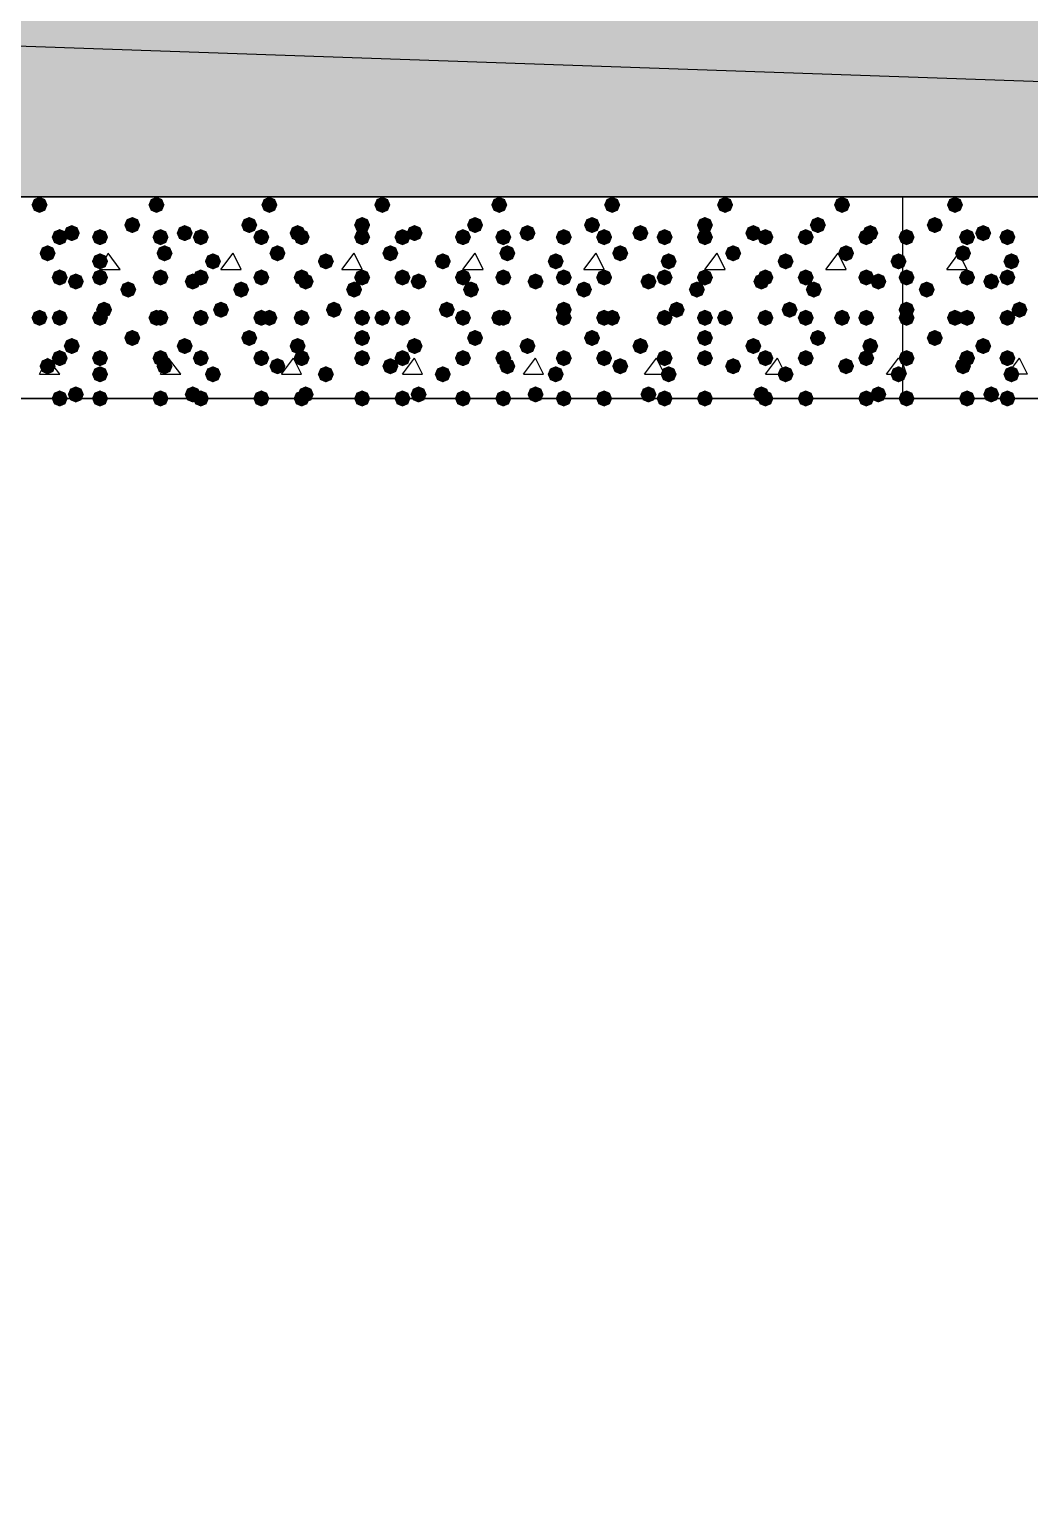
# Model space of a CAD drawing. Header units: millimetres. Extents: x 0 to 420, y 0 to 297.
# Drawn here: x 340.3 to 350.8, y 136.55 to 152 of the extents above; entities that cross this region are included whole.
import ezdxf

# ---------------------------------------------------------------- set-up
doc = ezdxf.new("R2010")
doc.units = ezdxf.units.MM
doc.layers.get('0').update_dxf_attribs({"linetype": 'CONTINUOUS'})

msp = doc.modelspace()

# ---------------------------------------------------------------- hatches: boundary and pattern name
at = {"true_color": 0x000008}
h = msp.add_hatch(color=0, dxfattribs=at)
h.paths.add_polyline_path([(385.826, 162.263667), (39.708667, 162.263667), (385.826, 150.241)], flags=0)
h.paths.add_polyline_path([(39.708667, 162.263667), (385.826, 150.241), (39.708667, 150.241)], flags=0)
for points in [[(340.487, 150.156333), (340.462129, 150.096537), (340.402333, 150.071667), (340.342538, 150.096537), (340.317667, 150.156333), (340.342537, 150.216129), (340.402333, 150.241), (340.462129, 150.216129)], [(341.714667, 150.156333), (341.689796, 150.096537), (341.63, 150.071667), (341.570204, 150.096537), (341.545333, 150.156333), (341.570204, 150.216129), (341.63, 150.241), (341.689796, 150.216129)], [(342.9, 150.156333), (342.875129, 150.096537), (342.815333, 150.071667), (342.755538, 150.096537), (342.730667, 150.156333), (342.755537, 150.216129), (342.815333, 150.241), (342.875129, 150.216129)], [(344.085333, 150.156333), (344.060462, 150.096537), (344.000667, 150.071667), (343.940871, 150.096537), (343.916, 150.156333), (343.940871, 150.216129), (344.000667, 150.241), (344.060462, 150.216129)], [(345.313, 150.156333), (345.288129, 150.096537), (345.228333, 150.071667), (345.168537, 150.096537), (345.143667, 150.156333), (345.168537, 150.216129), (345.228333, 150.241), (345.288129, 150.216129)], [(346.498333, 150.156333), (346.473462, 150.096537), (346.413667, 150.071667), (346.353871, 150.096537), (346.329, 150.156333), (346.353871, 150.216129), (346.413667, 150.241), (346.473462, 150.216129)], [(347.683667, 150.156333), (347.658796, 150.096537), (347.599, 150.071667), (347.539204, 150.096537), (347.514333, 150.156333), (347.539204, 150.216129), (347.599, 150.241), (347.658796, 150.216129)], [(348.911333, 150.156333), (348.886462, 150.096537), (348.826667, 150.071667), (348.766871, 150.096537), (348.742, 150.156333), (348.766871, 150.216129), (348.826667, 150.241), (348.886462, 150.216129)], [(340.698667, 149.817667), (340.673796, 149.757871), (340.614, 149.733), (340.554204, 149.757871), (340.529333, 149.817667), (340.554204, 149.877462), (340.614, 149.902333), (340.673796, 149.877463)], [(340.825667, 149.86), (340.800796, 149.800204), (340.741, 149.775333), (340.681204, 149.800204), (340.656333, 149.86), (340.681204, 149.919796), (340.741, 149.944667), (340.800796, 149.919796)], [(341.122, 149.817667), (341.097129, 149.757871), (341.037333, 149.733), (340.977538, 149.757871), (340.952667, 149.817667), (340.977537, 149.877462), (341.037333, 149.902333), (341.097129, 149.877463)], [(341.460667, 149.944667), (341.435796, 149.884871), (341.376, 149.86), (341.316204, 149.884871), (341.291333, 149.944667), (341.316204, 150.004462), (341.376, 150.029333), (341.435796, 150.004463)], [(341.757, 149.817667), (341.732129, 149.757871), (341.672333, 149.733), (341.612538, 149.757871), (341.587667, 149.817667), (341.612537, 149.877462), (341.672333, 149.902333), (341.732129, 149.877463)], [(342.011, 149.86), (341.986129, 149.800204), (341.926333, 149.775333), (341.866537, 149.800204), (341.841667, 149.86), (341.866537, 149.919796), (341.926333, 149.944667), (341.986129, 149.919796)], [(342.180333, 149.817667), (342.155463, 149.757871), (342.095667, 149.733), (342.035871, 149.757871), (342.011, 149.817667), (342.035871, 149.877462), (342.095667, 149.902333), (342.155462, 149.877463)], [(342.688333, 149.944667), (342.663462, 149.884871), (342.603667, 149.86), (342.543871, 149.884871), (342.519, 149.944667), (342.543871, 150.004462), (342.603667, 150.029333), (342.663462, 150.004463)], [(342.815333, 149.817667), (342.790462, 149.757871), (342.730667, 149.733), (342.670871, 149.757871), (342.646, 149.817667), (342.670871, 149.877462), (342.730667, 149.902333), (342.790462, 149.877463)], [(343.196333, 149.86), (343.171462, 149.800204), (343.111667, 149.775333), (343.051871, 149.800204), (343.027, 149.86), (343.051871, 149.919796), (343.111667, 149.944667), (343.171462, 149.919796)], [(343.238667, 149.817667), (343.213796, 149.757871), (343.154, 149.733), (343.094204, 149.757871), (343.069333, 149.817667), (343.094204, 149.877462), (343.154, 149.902333), (343.213796, 149.877463)], [(343.873667, 149.944667), (343.848796, 149.884871), (343.789, 149.86), (343.729204, 149.884871), (343.704333, 149.944667), (343.729204, 150.004462), (343.789, 150.029333), (343.848796, 150.004463)], [(343.873667, 149.817667), (343.848796, 149.757871), (343.789, 149.733), (343.729204, 149.757871), (343.704333, 149.817667), (343.729204, 149.877462), (343.789, 149.902333), (343.848796, 149.877463)], [(344.297, 149.817667), (344.272129, 149.757871), (344.212333, 149.733), (344.152537, 149.757871), (344.127667, 149.817667), (344.152537, 149.877462), (344.212333, 149.902333), (344.272129, 149.877463)], [(344.424, 149.86), (344.399129, 149.800204), (344.339333, 149.775333), (344.279537, 149.800204), (344.254667, 149.86), (344.279537, 149.919796), (344.339333, 149.944667), (344.399129, 149.919796)], [(344.932, 149.817667), (344.907129, 149.757871), (344.847333, 149.733), (344.787537, 149.757871), (344.762667, 149.817667), (344.787537, 149.877462), (344.847333, 149.902333), (344.907129, 149.877463)], [(345.059, 149.944667), (345.034129, 149.884871), (344.974333, 149.86), (344.914537, 149.884871), (344.889667, 149.944667), (344.914537, 150.004462), (344.974333, 150.029333), (345.034129, 150.004463)], [(345.355333, 149.817667), (345.330462, 149.757871), (345.270667, 149.733), (345.210871, 149.757871), (345.186, 149.817667), (345.210871, 149.877462), (345.270667, 149.902333), (345.330462, 149.877463)], [(345.609333, 149.86), (345.584462, 149.800204), (345.524667, 149.775333), (345.464871, 149.800204), (345.44, 149.86), (345.464871, 149.919796), (345.524667, 149.944667), (345.584462, 149.919796)], [(345.990333, 149.817667), (345.965463, 149.757871), (345.905667, 149.733), (345.845871, 149.757871), (345.821, 149.817667), (345.845871, 149.877462), (345.905667, 149.902333), (345.965462, 149.877463)], [(346.286667, 149.944667), (346.261796, 149.884871), (346.202, 149.86), (346.142204, 149.884871), (346.117333, 149.944667), (346.142204, 150.004462), (346.202, 150.029333), (346.261796, 150.004463)], [(346.413667, 149.817667), (346.388796, 149.757871), (346.329, 149.733), (346.269204, 149.757871), (346.244333, 149.817667), (346.269204, 149.877462), (346.329, 149.902333), (346.388796, 149.877463)], [(346.794667, 149.86), (346.769796, 149.800204), (346.71, 149.775333), (346.650204, 149.800204), (346.625333, 149.86), (346.650204, 149.919796), (346.71, 149.944667), (346.769796, 149.919796)], [(347.048667, 149.817667), (347.023796, 149.757871), (346.964, 149.733), (346.904204, 149.757871), (346.879333, 149.817667), (346.904204, 149.877462), (346.964, 149.902333), (347.023796, 149.877463)], [(347.472, 149.944667), (347.447129, 149.884871), (347.387333, 149.86), (347.327538, 149.884871), (347.302667, 149.944667), (347.327537, 150.004462), (347.387333, 150.029333), (347.447129, 150.004463)], [(347.472, 149.817667), (347.447129, 149.757871), (347.387333, 149.733), (347.327538, 149.757871), (347.302667, 149.817667), (347.327537, 149.877462), (347.387333, 149.902333), (347.447129, 149.877463)], [(347.98, 149.86), (347.955129, 149.800204), (347.895333, 149.775333), (347.835537, 149.800204), (347.810667, 149.86), (347.835537, 149.919796), (347.895333, 149.944667), (347.955129, 149.919796)], [(348.107, 149.817667), (348.082129, 149.757871), (348.022333, 149.733), (347.962538, 149.757871), (347.937667, 149.817667), (347.962537, 149.877462), (348.022333, 149.902333), (348.082129, 149.877463)], [(348.530333, 149.817667), (348.505463, 149.757871), (348.445667, 149.733), (348.385871, 149.757871), (348.361, 149.817667), (348.385871, 149.877462), (348.445667, 149.902333), (348.505462, 149.877463)], [(348.657333, 149.944667), (348.632462, 149.884871), (348.572667, 149.86), (348.512871, 149.884871), (348.488, 149.944667), (348.512871, 150.004462), (348.572667, 150.029333), (348.632462, 150.004463)], [(349.165333, 149.817667), (349.140463, 149.757871), (349.080667, 149.733), (349.020871, 149.757871), (348.996, 149.817667), (349.020871, 149.877462), (349.080667, 149.902333), (349.140462, 149.877463)], [(349.207667, 149.86), (349.182796, 149.800204), (349.123, 149.775333), (349.063204, 149.800204), (349.038333, 149.86), (349.063204, 149.919796), (349.123, 149.944667), (349.182796, 149.919796)], [(340.571667, 149.648333), (340.546796, 149.588537), (340.487, 149.563667), (340.427204, 149.588537), (340.402333, 149.648333), (340.427204, 149.708129), (340.487, 149.733), (340.546796, 149.708129)], [(341.799333, 149.648333), (341.774462, 149.588537), (341.714667, 149.563667), (341.654871, 149.588537), (341.63, 149.648333), (341.654871, 149.708129), (341.714667, 149.733), (341.774462, 149.708129)], [(342.984667, 149.648333), (342.959796, 149.588537), (342.9, 149.563667), (342.840204, 149.588537), (342.815333, 149.648333), (342.840204, 149.708129), (342.9, 149.733), (342.959796, 149.708129)], [(344.17, 149.648333), (344.145129, 149.588537), (344.085333, 149.563667), (344.025538, 149.588537), (344.000667, 149.648333), (344.025537, 149.708129), (344.085333, 149.733), (344.145129, 149.708129)], [(345.397667, 149.648333), (345.372796, 149.588537), (345.313, 149.563667), (345.253204, 149.588537), (345.228333, 149.648333), (345.253204, 149.708129), (345.313, 149.733), (345.372796, 149.708129)], [(346.583, 149.648333), (346.558129, 149.588537), (346.498333, 149.563667), (346.438538, 149.588537), (346.413667, 149.648333), (346.438537, 149.708129), (346.498333, 149.733), (346.558129, 149.708129)], [(347.768333, 149.648333), (347.743462, 149.588537), (347.683667, 149.563667), (347.623871, 149.588537), (347.599, 149.648333), (347.623871, 149.708129), (347.683667, 149.733), (347.743462, 149.708129)], [(348.953667, 149.648333), (348.928796, 149.588537), (348.869, 149.563667), (348.809204, 149.588537), (348.784333, 149.648333), (348.809204, 149.708129), (348.869, 149.733), (348.928796, 149.708129)], [(341.122, 149.563667), (341.097129, 149.503871), (341.037333, 149.479), (340.977538, 149.503871), (340.952667, 149.563667), (340.977537, 149.623462), (341.037333, 149.648333), (341.097129, 149.623463)], [(342.307333, 149.563667), (342.282462, 149.503871), (342.222667, 149.479), (342.162871, 149.503871), (342.138, 149.563667), (342.162871, 149.623462), (342.222667, 149.648333), (342.282462, 149.623463)], [(343.492667, 149.563667), (343.467796, 149.503871), (343.408, 149.479), (343.348204, 149.503871), (343.323333, 149.563667), (343.348204, 149.623462), (343.408, 149.648333), (343.467796, 149.623463)], [(344.720333, 149.563667), (344.695462, 149.503871), (344.635667, 149.479), (344.575871, 149.503871), (344.551, 149.563667), (344.575871, 149.623462), (344.635667, 149.648333), (344.695462, 149.623463)], [(345.905667, 149.563667), (345.880796, 149.503871), (345.821, 149.479), (345.761204, 149.503871), (345.736333, 149.563667), (345.761204, 149.623462), (345.821, 149.648333), (345.880796, 149.623463)], [(347.091, 149.563667), (347.066129, 149.503871), (347.006333, 149.479), (346.946537, 149.503871), (346.921667, 149.563667), (346.946537, 149.623462), (347.006333, 149.648333), (347.066129, 149.623463)], [(348.318667, 149.563667), (348.293796, 149.503871), (348.234, 149.479), (348.174204, 149.503871), (348.149333, 149.563667), (348.174204, 149.623462), (348.234, 149.648333), (348.293796, 149.623463)], [(349.504, 149.563667), (349.479129, 149.503871), (349.419333, 149.479), (349.359537, 149.503871), (349.334667, 149.563667), (349.359537, 149.623462), (349.419333, 149.648333), (349.479129, 149.623463)], [(340.698667, 149.394333), (340.673796, 149.334537), (340.614, 149.309667), (340.554204, 149.334537), (340.529333, 149.394333), (340.554204, 149.454129), (340.614, 149.479), (340.673796, 149.454129)], [(340.868, 149.352), (340.843129, 149.292204), (340.783333, 149.267333), (340.723538, 149.292204), (340.698667, 149.352), (340.723537, 149.411796), (340.783333, 149.436667), (340.843129, 149.411796)], [(341.122, 149.394333), (341.097129, 149.334537), (341.037333, 149.309667), (340.977538, 149.334537), (340.952667, 149.394333), (340.977537, 149.454129), (341.037333, 149.479), (341.097129, 149.454129)], [(341.757, 149.394333), (341.732129, 149.334537), (341.672333, 149.309667), (341.612538, 149.334537), (341.587667, 149.394333), (341.612537, 149.454129), (341.672333, 149.479), (341.732129, 149.454129)], [(342.095667, 149.352), (342.070796, 149.292204), (342.011, 149.267333), (341.951204, 149.292204), (341.926333, 149.352), (341.951204, 149.411796), (342.011, 149.436667), (342.070796, 149.411796)], [(342.180333, 149.394333), (342.155463, 149.334537), (342.095667, 149.309667), (342.035871, 149.334537), (342.011, 149.394333), (342.035871, 149.454129), (342.095667, 149.479), (342.155462, 149.454129)], [(342.815333, 149.394333), (342.790462, 149.334537), (342.730667, 149.309667), (342.670871, 149.334537), (342.646, 149.394333), (342.670871, 149.454129), (342.730667, 149.479), (342.790462, 149.454129)], [(343.238667, 149.394333), (343.213796, 149.334537), (343.154, 149.309667), (343.094204, 149.334537), (343.069333, 149.394333), (343.094204, 149.454129), (343.154, 149.479), (343.213796, 149.454129)], [(343.281, 149.352), (343.256129, 149.292204), (343.196333, 149.267333), (343.136537, 149.292204), (343.111667, 149.352), (343.136537, 149.411796), (343.196333, 149.436667), (343.256129, 149.411796)], [(343.873667, 149.394333), (343.848796, 149.334537), (343.789, 149.309667), (343.729204, 149.334537), (343.704333, 149.394333), (343.729204, 149.454129), (343.789, 149.479), (343.848796, 149.454129)], [(344.297, 149.394333), (344.272129, 149.334537), (344.212333, 149.309667), (344.152537, 149.334537), (344.127667, 149.394333), (344.152537, 149.454129), (344.212333, 149.479), (344.272129, 149.454129)], [(344.466333, 149.352), (344.441462, 149.292204), (344.381667, 149.267333), (344.321871, 149.292204), (344.297, 149.352), (344.321871, 149.411796), (344.381667, 149.436667), (344.441462, 149.411796)], [(344.932, 149.394333), (344.907129, 149.334537), (344.847333, 149.309667), (344.787537, 149.334537), (344.762667, 149.394333), (344.787537, 149.454129), (344.847333, 149.479), (344.907129, 149.454129)], [(345.355333, 149.394333), (345.330462, 149.334537), (345.270667, 149.309667), (345.210871, 149.334537), (345.186, 149.394333), (345.210871, 149.454129), (345.270667, 149.479), (345.330462, 149.454129)], [(345.694, 149.352), (345.669129, 149.292204), (345.609333, 149.267333), (345.549537, 149.292204), (345.524667, 149.352), (345.549537, 149.411796), (345.609333, 149.436667), (345.669129, 149.411796)], [(345.990333, 149.394333), (345.965463, 149.334537), (345.905667, 149.309667), (345.845871, 149.334537), (345.821, 149.394333), (345.845871, 149.454129), (345.905667, 149.479), (345.965462, 149.454129)], [(346.413667, 149.394333), (346.388796, 149.334537), (346.329, 149.309667), (346.269204, 149.334537), (346.244333, 149.394333), (346.269204, 149.454129), (346.329, 149.479), (346.388796, 149.454129)], [(346.879333, 149.352), (346.854462, 149.292204), (346.794667, 149.267333), (346.734871, 149.292204), (346.71, 149.352), (346.734871, 149.411796), (346.794667, 149.436667), (346.854462, 149.411796)], [(347.048667, 149.394333), (347.023796, 149.334537), (346.964, 149.309667), (346.904204, 149.334537), (346.879333, 149.394333), (346.904204, 149.454129), (346.964, 149.479), (347.023796, 149.454129)], [(347.472, 149.394333), (347.447129, 149.334537), (347.387333, 149.309667), (347.327538, 149.334537), (347.302667, 149.394333), (347.327537, 149.454129), (347.387333, 149.479), (347.447129, 149.454129)], [(348.064667, 149.352), (348.039796, 149.292204), (347.98, 149.267333), (347.920204, 149.292204), (347.895333, 149.352), (347.920204, 149.411796), (347.98, 149.436667), (348.039796, 149.411796)], [(348.107, 149.394333), (348.082129, 149.334537), (348.022333, 149.309667), (347.962538, 149.334537), (347.937667, 149.394333), (347.962537, 149.454129), (348.022333, 149.479), (348.082129, 149.454129)], [(348.530333, 149.394333), (348.505463, 149.334537), (348.445667, 149.309667), (348.385871, 149.334537), (348.361, 149.394333), (348.385871, 149.454129), (348.445667, 149.479), (348.505462, 149.454129)], [(349.165333, 149.394333), (349.140463, 149.334537), (349.080667, 149.309667), (349.020871, 149.334537), (348.996, 149.394333), (349.020871, 149.454129), (349.080667, 149.479), (349.140462, 149.454129)], [(349.292333, 149.352), (349.267462, 149.292204), (349.207667, 149.267333), (349.147871, 149.292204), (349.123, 149.352), (349.147871, 149.411796), (349.207667, 149.436667), (349.267462, 149.411796)], [(341.418333, 149.267333), (341.393462, 149.207537), (341.333667, 149.182667), (341.273871, 149.207537), (341.249, 149.267333), (341.273871, 149.327129), (341.333667, 149.352), (341.393462, 149.327129)], [(342.603667, 149.267333), (342.578796, 149.207537), (342.519, 149.182667), (342.459204, 149.207537), (342.434333, 149.267333), (342.459204, 149.327129), (342.519, 149.352), (342.578796, 149.327129)], [(343.789, 149.267333), (343.764129, 149.207537), (343.704333, 149.182667), (343.644537, 149.207537), (343.619667, 149.267333), (343.644537, 149.327129), (343.704333, 149.352), (343.764129, 149.327129)], [(345.016667, 149.267333), (344.991796, 149.207537), (344.932, 149.182667), (344.872204, 149.207537), (344.847333, 149.267333), (344.872204, 149.327129), (344.932, 149.352), (344.991796, 149.327129)], [(346.202, 149.267333), (346.177129, 149.207537), (346.117333, 149.182667), (346.057538, 149.207537), (346.032667, 149.267333), (346.057537, 149.327129), (346.117333, 149.352), (346.177129, 149.327129)], [(347.387333, 149.267333), (347.362462, 149.207537), (347.302667, 149.182667), (347.242871, 149.207537), (347.218, 149.267333), (347.242871, 149.327129), (347.302667, 149.352), (347.362462, 149.327129)], [(348.615, 149.267333), (348.590129, 149.207537), (348.530333, 149.182667), (348.470537, 149.207537), (348.445667, 149.267333), (348.470537, 149.327129), (348.530333, 149.352), (348.590129, 149.327129)], [(341.164333, 149.055667), (341.139462, 148.995871), (341.079667, 148.971), (341.019871, 148.995871), (340.995, 149.055667), (341.019871, 149.115462), (341.079667, 149.140333), (341.139462, 149.115463)], [(342.392, 149.055667), (342.367129, 148.995871), (342.307333, 148.971), (342.247538, 148.995871), (342.222667, 149.055667), (342.247537, 149.115462), (342.307333, 149.140333), (342.367129, 149.115463)], [(343.577333, 149.055667), (343.552462, 148.995871), (343.492667, 148.971), (343.432871, 148.995871), (343.408, 149.055667), (343.432871, 149.115462), (343.492667, 149.140333), (343.552462, 149.115463)], [(344.762667, 149.055667), (344.737796, 148.995871), (344.678, 148.971), (344.618204, 148.995871), (344.593333, 149.055667), (344.618204, 149.115462), (344.678, 149.140333), (344.737796, 149.115463)], [(345.990333, 149.055667), (345.965463, 148.995871), (345.905667, 148.971), (345.845871, 148.995871), (345.821, 149.055667), (345.845871, 149.115462), (345.905667, 149.140333), (345.965462, 149.115463)], [(347.175667, 149.055667), (347.150796, 148.995871), (347.091, 148.971), (347.031204, 148.995871), (347.006333, 149.055667), (347.031204, 149.115462), (347.091, 149.140333), (347.150796, 149.115463)], [(348.361, 149.055667), (348.336129, 148.995871), (348.276333, 148.971), (348.216537, 148.995871), (348.191667, 149.055667), (348.216537, 149.115462), (348.276333, 149.140333), (348.336129, 149.115463)], [(340.487, 148.971), (340.462129, 148.911204), (340.402333, 148.886333), (340.342538, 148.911204), (340.317667, 148.971), (340.342537, 149.030796), (340.402333, 149.055667), (340.462129, 149.030796)], [(340.698667, 148.971), (340.673796, 148.911204), (340.614, 148.886333), (340.554204, 148.911204), (340.529333, 148.971), (340.554204, 149.030796), (340.614, 149.055667), (340.673796, 149.030796)], [(341.122, 148.971), (341.097129, 148.911204), (341.037333, 148.886333), (340.977538, 148.911204), (340.952667, 148.971), (340.977537, 149.030796), (341.037333, 149.055667), (341.097129, 149.030796)], [(341.714667, 148.971), (341.689796, 148.911204), (341.63, 148.886333), (341.570204, 148.911204), (341.545333, 148.971), (341.570204, 149.030796), (341.63, 149.055667), (341.689796, 149.030796)], [(341.757, 148.971), (341.732129, 148.911204), (341.672333, 148.886333), (341.612538, 148.911204), (341.587667, 148.971), (341.612537, 149.030796), (341.672333, 149.055667), (341.732129, 149.030796)], [(342.180333, 148.971), (342.155463, 148.911204), (342.095667, 148.886333), (342.035871, 148.911204), (342.011, 148.971), (342.035871, 149.030796), (342.095667, 149.055667), (342.155462, 149.030796)], [(342.815333, 148.971), (342.790462, 148.911204), (342.730667, 148.886333), (342.670871, 148.911204), (342.646, 148.971), (342.670871, 149.030796), (342.730667, 149.055667), (342.790462, 149.030796)], [(342.9, 148.971), (342.875129, 148.911204), (342.815333, 148.886333), (342.755538, 148.911204), (342.730667, 148.971), (342.755537, 149.030796), (342.815333, 149.055667), (342.875129, 149.030796)], [(343.238667, 148.971), (343.213796, 148.911204), (343.154, 148.886333), (343.094204, 148.911204), (343.069333, 148.971), (343.094204, 149.030796), (343.154, 149.055667), (343.213796, 149.030796)], [(343.873667, 148.971), (343.848796, 148.911204), (343.789, 148.886333), (343.729204, 148.911204), (343.704333, 148.971), (343.729204, 149.030796), (343.789, 149.055667), (343.848796, 149.030796)], [(344.085333, 148.971), (344.060462, 148.911204), (344.000667, 148.886333), (343.940871, 148.911204), (343.916, 148.971), (343.940871, 149.030796), (344.000667, 149.055667), (344.060462, 149.030796)], [(344.297, 148.971), (344.272129, 148.911204), (344.212333, 148.886333), (344.152537, 148.911204), (344.127667, 148.971), (344.152537, 149.030796), (344.212333, 149.055667), (344.272129, 149.030796)], [(344.932, 148.971), (344.907129, 148.911204), (344.847333, 148.886333), (344.787537, 148.911204), (344.762667, 148.971), (344.787537, 149.030796), (344.847333, 149.055667), (344.907129, 149.030796)], [(345.313, 148.971), (345.288129, 148.911204), (345.228333, 148.886333), (345.168537, 148.911204), (345.143667, 148.971), (345.168537, 149.030796), (345.228333, 149.055667), (345.288129, 149.030796)], [(345.355333, 148.971), (345.330462, 148.911204), (345.270667, 148.886333), (345.210871, 148.911204), (345.186, 148.971), (345.210871, 149.030796), (345.270667, 149.055667), (345.330462, 149.030796)], [(345.990333, 148.971), (345.965463, 148.911204), (345.905667, 148.886333), (345.845871, 148.911204), (345.821, 148.971), (345.845871, 149.030796), (345.905667, 149.055667), (345.965462, 149.030796)], [(346.413667, 148.971), (346.388796, 148.911204), (346.329, 148.886333), (346.269204, 148.911204), (346.244333, 148.971), (346.269204, 149.030796), (346.329, 149.055667), (346.388796, 149.030796)], [(346.498333, 148.971), (346.473462, 148.911204), (346.413667, 148.886333), (346.353871, 148.911204), (346.329, 148.971), (346.353871, 149.030796), (346.413667, 149.055667), (346.473462, 149.030796)], [(347.048667, 148.971), (347.023796, 148.911204), (346.964, 148.886333), (346.904204, 148.911204), (346.879333, 148.971), (346.904204, 149.030796), (346.964, 149.055667), (347.023796, 149.030796)], [(347.472, 148.971), (347.447129, 148.911204), (347.387333, 148.886333), (347.327538, 148.911204), (347.302667, 148.971), (347.327537, 149.030796), (347.387333, 149.055667), (347.447129, 149.030796)], [(347.683667, 148.971), (347.658796, 148.911204), (347.599, 148.886333), (347.539204, 148.911204), (347.514333, 148.971), (347.539204, 149.030796), (347.599, 149.055667), (347.658796, 149.030796)], [(348.107, 148.971), (348.082129, 148.911204), (348.022333, 148.886333), (347.962538, 148.911204), (347.937667, 148.971), (347.962537, 149.030796), (348.022333, 149.055667), (348.082129, 149.030796)], [(348.530333, 148.971), (348.505463, 148.911204), (348.445667, 148.886333), (348.385871, 148.911204), (348.361, 148.971), (348.385871, 149.030796), (348.445667, 149.055667), (348.505462, 149.030796)], [(348.911333, 148.971), (348.886462, 148.911204), (348.826667, 148.886333), (348.766871, 148.911204), (348.742, 148.971), (348.766871, 149.030796), (348.826667, 149.055667), (348.886462, 149.030796)], [(349.165333, 148.971), (349.140463, 148.911204), (349.080667, 148.886333), (349.020871, 148.911204), (348.996, 148.971), (349.020871, 149.030796), (349.080667, 149.055667), (349.140462, 149.030796)], [(341.460667, 148.759333), (341.435796, 148.699537), (341.376, 148.674667), (341.316204, 148.699537), (341.291333, 148.759333), (341.316204, 148.819129), (341.376, 148.844), (341.435796, 148.819129)], [(342.688333, 148.759333), (342.663462, 148.699537), (342.603667, 148.674667), (342.543871, 148.699537), (342.519, 148.759333), (342.543871, 148.819129), (342.603667, 148.844), (342.663462, 148.819129)], [(343.873667, 148.759333), (343.848796, 148.699537), (343.789, 148.674667), (343.729204, 148.699537), (343.704333, 148.759333), (343.729204, 148.819129), (343.789, 148.844), (343.848796, 148.819129)], [(345.059, 148.759333), (345.034129, 148.699537), (344.974333, 148.674667), (344.914537, 148.699537), (344.889667, 148.759333), (344.914537, 148.819129), (344.974333, 148.844), (345.034129, 148.819129)], [(346.286667, 148.759333), (346.261796, 148.699537), (346.202, 148.674667), (346.142204, 148.699537), (346.117333, 148.759333), (346.142204, 148.819129), (346.202, 148.844), (346.261796, 148.819129)], [(347.472, 148.759333), (347.447129, 148.699537), (347.387333, 148.674667), (347.327538, 148.699537), (347.302667, 148.759333), (347.327537, 148.819129), (347.387333, 148.844), (347.447129, 148.819129)], [(348.657333, 148.759333), (348.632462, 148.699537), (348.572667, 148.674667), (348.512871, 148.699537), (348.488, 148.759333), (348.512871, 148.819129), (348.572667, 148.844), (348.632462, 148.819129)], [(340.825667, 148.674667), (340.800796, 148.614871), (340.741, 148.59), (340.681204, 148.614871), (340.656333, 148.674667), (340.681204, 148.734462), (340.741, 148.759333), (340.800796, 148.734463)], [(342.011, 148.674667), (341.986129, 148.614871), (341.926333, 148.59), (341.866537, 148.614871), (341.841667, 148.674667), (341.866537, 148.734462), (341.926333, 148.759333), (341.986129, 148.734463)], [(343.196333, 148.674667), (343.171462, 148.614871), (343.111667, 148.59), (343.051871, 148.614871), (343.027, 148.674667), (343.051871, 148.734462), (343.111667, 148.759333), (343.171462, 148.734463)], [(344.424, 148.674667), (344.399129, 148.614871), (344.339333, 148.59), (344.279537, 148.614871), (344.254667, 148.674667), (344.279537, 148.734462), (344.339333, 148.759333), (344.399129, 148.734463)], [(345.609333, 148.674667), (345.584462, 148.614871), (345.524667, 148.59), (345.464871, 148.614871), (345.44, 148.674667), (345.464871, 148.734462), (345.524667, 148.759333), (345.584462, 148.734463)], [(346.794667, 148.674667), (346.769796, 148.614871), (346.71, 148.59), (346.650204, 148.614871), (346.625333, 148.674667), (346.650204, 148.734462), (346.71, 148.759333), (346.769796, 148.734463)], [(347.98, 148.674667), (347.955129, 148.614871), (347.895333, 148.59), (347.835537, 148.614871), (347.810667, 148.674667), (347.835537, 148.734462), (347.895333, 148.759333), (347.955129, 148.734463)], [(349.207667, 148.674667), (349.182796, 148.614871), (349.123, 148.59), (349.063204, 148.614871), (349.038333, 148.674667), (349.063204, 148.734462), (349.123, 148.759333), (349.182796, 148.734463)], [(340.571667, 148.463), (340.546796, 148.403204), (340.487, 148.378333), (340.427204, 148.403204), (340.402333, 148.463), (340.427204, 148.522796), (340.487, 148.547667), (340.546796, 148.522796)], [(340.698667, 148.547667), (340.673796, 148.487871), (340.614, 148.463), (340.554204, 148.487871), (340.529333, 148.547667), (340.554204, 148.607462), (340.614, 148.632333), (340.673796, 148.607463)], [(341.122, 148.547667), (341.097129, 148.487871), (341.037333, 148.463), (340.977538, 148.487871), (340.952667, 148.547667), (340.977537, 148.607462), (341.037333, 148.632333), (341.097129, 148.607463)], [(341.757, 148.547667), (341.732129, 148.487871), (341.672333, 148.463), (341.612538, 148.487871), (341.587667, 148.547667), (341.612537, 148.607462), (341.672333, 148.632333), (341.732129, 148.607463)], [(341.799333, 148.463), (341.774462, 148.403204), (341.714667, 148.378333), (341.654871, 148.403204), (341.63, 148.463), (341.654871, 148.522796), (341.714667, 148.547667), (341.774462, 148.522796)], [(342.180333, 148.547667), (342.155463, 148.487871), (342.095667, 148.463), (342.035871, 148.487871), (342.011, 148.547667), (342.035871, 148.607462), (342.095667, 148.632333), (342.155462, 148.607463)], [(342.815333, 148.547667), (342.790462, 148.487871), (342.730667, 148.463), (342.670871, 148.487871), (342.646, 148.547667), (342.670871, 148.607462), (342.730667, 148.632333), (342.790462, 148.607463)], [(342.984667, 148.463), (342.959796, 148.403204), (342.9, 148.378333), (342.840204, 148.403204), (342.815333, 148.463), (342.840204, 148.522796), (342.9, 148.547667), (342.959796, 148.522796)], [(343.238667, 148.547667), (343.213796, 148.487871), (343.154, 148.463), (343.094204, 148.487871), (343.069333, 148.547667), (343.094204, 148.607462), (343.154, 148.632333), (343.213796, 148.607463)], [(343.873667, 148.547667), (343.848796, 148.487871), (343.789, 148.463), (343.729204, 148.487871), (343.704333, 148.547667), (343.729204, 148.607462), (343.789, 148.632333), (343.848796, 148.607463)], [(344.17, 148.463), (344.145129, 148.403204), (344.085333, 148.378333), (344.025538, 148.403204), (344.000667, 148.463), (344.025537, 148.522796), (344.085333, 148.547667), (344.145129, 148.522796)], [(344.297, 148.547667), (344.272129, 148.487871), (344.212333, 148.463), (344.152537, 148.487871), (344.127667, 148.547667), (344.152537, 148.607462), (344.212333, 148.632333), (344.272129, 148.607463)], [(344.932, 148.547667), (344.907129, 148.487871), (344.847333, 148.463), (344.787537, 148.487871), (344.762667, 148.547667), (344.787537, 148.607462), (344.847333, 148.632333), (344.907129, 148.607463)], [(345.355333, 148.547667), (345.330462, 148.487871), (345.270667, 148.463), (345.210871, 148.487871), (345.186, 148.547667), (345.210871, 148.607462), (345.270667, 148.632333), (345.330462, 148.607463)], [(345.397667, 148.463), (345.372796, 148.403204), (345.313, 148.378333), (345.253204, 148.403204), (345.228333, 148.463), (345.253204, 148.522796), (345.313, 148.547667), (345.372796, 148.522796)], [(345.990333, 148.547667), (345.965463, 148.487871), (345.905667, 148.463), (345.845871, 148.487871), (345.821, 148.547667), (345.845871, 148.607462), (345.905667, 148.632333), (345.965462, 148.607463)], [(346.413667, 148.547667), (346.388796, 148.487871), (346.329, 148.463), (346.269204, 148.487871), (346.244333, 148.547667), (346.269204, 148.607462), (346.329, 148.632333), (346.388796, 148.607463)], [(346.583, 148.463), (346.558129, 148.403204), (346.498333, 148.378333), (346.438538, 148.403204), (346.413667, 148.463), (346.438537, 148.522796), (346.498333, 148.547667), (346.558129, 148.522796)], [(347.048667, 148.547667), (347.023796, 148.487871), (346.964, 148.463), (346.904204, 148.487871), (346.879333, 148.547667), (346.904204, 148.607462), (346.964, 148.632333), (347.023796, 148.607463)], [(347.472, 148.547667), (347.447129, 148.487871), (347.387333, 148.463), (347.327538, 148.487871), (347.302667, 148.547667), (347.327537, 148.607462), (347.387333, 148.632333), (347.447129, 148.607463)], [(347.768333, 148.463), (347.743462, 148.403204), (347.683667, 148.378333), (347.623871, 148.403204), (347.599, 148.463), (347.623871, 148.522796), (347.683667, 148.547667), (347.743462, 148.522796)], [(348.107, 148.547667), (348.082129, 148.487871), (348.022333, 148.463), (347.962538, 148.487871), (347.937667, 148.547667), (347.962537, 148.607462), (348.022333, 148.632333), (348.082129, 148.607463)], [(348.530333, 148.547667), (348.505463, 148.487871), (348.445667, 148.463), (348.385871, 148.487871), (348.361, 148.547667), (348.385871, 148.607462), (348.445667, 148.632333), (348.505462, 148.607463)], [(348.953667, 148.463), (348.928796, 148.403204), (348.869, 148.378333), (348.809204, 148.403204), (348.784333, 148.463), (348.809204, 148.522796), (348.869, 148.547667), (348.928796, 148.522796)], [(349.165333, 148.547667), (349.140463, 148.487871), (349.080667, 148.463), (349.020871, 148.487871), (348.996, 148.547667), (349.020871, 148.607462), (349.080667, 148.632333), (349.140462, 148.607463)], [(341.122, 148.378333), (341.097129, 148.318537), (341.037333, 148.293667), (340.977538, 148.318537), (340.952667, 148.378333), (340.977537, 148.438129), (341.037333, 148.463), (341.097129, 148.438129)], [(342.307333, 148.378333), (342.282462, 148.318537), (342.222667, 148.293667), (342.162871, 148.318537), (342.138, 148.378333), (342.162871, 148.438129), (342.222667, 148.463), (342.282462, 148.438129)], [(343.492667, 148.378333), (343.467796, 148.318537), (343.408, 148.293667), (343.348204, 148.318537), (343.323333, 148.378333), (343.348204, 148.438129), (343.408, 148.463), (343.467796, 148.438129)], [(344.720333, 148.378333), (344.695462, 148.318537), (344.635667, 148.293667), (344.575871, 148.318537), (344.551, 148.378333), (344.575871, 148.438129), (344.635667, 148.463), (344.695462, 148.438129)], [(345.905667, 148.378333), (345.880796, 148.318537), (345.821, 148.293667), (345.761204, 148.318537), (345.736333, 148.378333), (345.761204, 148.438129), (345.821, 148.463), (345.880796, 148.438129)], [(347.091, 148.378333), (347.066129, 148.318537), (347.006333, 148.293667), (346.946537, 148.318537), (346.921667, 148.378333), (346.946537, 148.438129), (347.006333, 148.463), (347.066129, 148.438129)], [(348.318667, 148.378333), (348.293796, 148.318537), (348.234, 148.293667), (348.174204, 148.318537), (348.149333, 148.378333), (348.174204, 148.438129), (348.234, 148.463), (348.293796, 148.438129)], [(349.504, 148.378333), (349.479129, 148.318537), (349.419333, 148.293667), (349.359537, 148.318537), (349.334667, 148.378333), (349.359537, 148.438129), (349.419333, 148.463), (349.479129, 148.438129)], [(340.698667, 148.124333), (340.673796, 148.064537), (340.614, 148.039667), (340.554204, 148.064537), (340.529333, 148.124333), (340.554204, 148.184129), (340.614, 148.209), (340.673796, 148.184129)], [(340.868, 148.166667), (340.843129, 148.106871), (340.783333, 148.082), (340.723538, 148.106871), (340.698667, 148.166667), (340.723537, 148.226462), (340.783333, 148.251333), (340.843129, 148.226463)], [(341.122, 148.124333), (341.097129, 148.064537), (341.037333, 148.039667), (340.977538, 148.064537), (340.952667, 148.124333), (340.977537, 148.184129), (341.037333, 148.209), (341.097129, 148.184129)], [(341.757, 148.124333), (341.732129, 148.064537), (341.672333, 148.039667), (341.612538, 148.064537), (341.587667, 148.124333), (341.612537, 148.184129), (341.672333, 148.209), (341.732129, 148.184129)], [(342.095667, 148.166667), (342.070796, 148.106871), (342.011, 148.082), (341.951204, 148.106871), (341.926333, 148.166667), (341.951204, 148.226462), (342.011, 148.251333), (342.070796, 148.226463)], [(342.180333, 148.124333), (342.155463, 148.064537), (342.095667, 148.039667), (342.035871, 148.064537), (342.011, 148.124333), (342.035871, 148.184129), (342.095667, 148.209), (342.155462, 148.184129)], [(342.815333, 148.124333), (342.790462, 148.064537), (342.730667, 148.039667), (342.670871, 148.064537), (342.646, 148.124333), (342.670871, 148.184129), (342.730667, 148.209), (342.790462, 148.184129)], [(343.238667, 148.124333), (343.213796, 148.064537), (343.154, 148.039667), (343.094204, 148.064537), (343.069333, 148.124333), (343.094204, 148.184129), (343.154, 148.209), (343.213796, 148.184129)], [(343.281, 148.166667), (343.256129, 148.106871), (343.196333, 148.082), (343.136537, 148.106871), (343.111667, 148.166667), (343.136537, 148.226462), (343.196333, 148.251333), (343.256129, 148.226463)], [(343.873667, 148.124333), (343.848796, 148.064537), (343.789, 148.039667), (343.729204, 148.064537), (343.704333, 148.124333), (343.729204, 148.184129), (343.789, 148.209), (343.848796, 148.184129)], [(344.297, 148.124333), (344.272129, 148.064537), (344.212333, 148.039667), (344.152537, 148.064537), (344.127667, 148.124333), (344.152537, 148.184129), (344.212333, 148.209), (344.272129, 148.184129)], [(344.466333, 148.166667), (344.441462, 148.106871), (344.381667, 148.082), (344.321871, 148.106871), (344.297, 148.166667), (344.321871, 148.226462), (344.381667, 148.251333), (344.441462, 148.226463)], [(344.932, 148.124333), (344.907129, 148.064537), (344.847333, 148.039667), (344.787537, 148.064537), (344.762667, 148.124333), (344.787537, 148.184129), (344.847333, 148.209), (344.907129, 148.184129)], [(345.355333, 148.124333), (345.330462, 148.064537), (345.270667, 148.039667), (345.210871, 148.064537), (345.186, 148.124333), (345.210871, 148.184129), (345.270667, 148.209), (345.330462, 148.184129)], [(345.694, 148.166667), (345.669129, 148.106871), (345.609333, 148.082), (345.549537, 148.106871), (345.524667, 148.166667), (345.549537, 148.226462), (345.609333, 148.251333), (345.669129, 148.226463)], [(345.990333, 148.124333), (345.965463, 148.064537), (345.905667, 148.039667), (345.845871, 148.064537), (345.821, 148.124333), (345.845871, 148.184129), (345.905667, 148.209), (345.965462, 148.184129)], [(346.413667, 148.124333), (346.388796, 148.064537), (346.329, 148.039667), (346.269204, 148.064537), (346.244333, 148.124333), (346.269204, 148.184129), (346.329, 148.209), (346.388796, 148.184129)], [(346.879333, 148.166667), (346.854462, 148.106871), (346.794667, 148.082), (346.734871, 148.106871), (346.71, 148.166667), (346.734871, 148.226462), (346.794667, 148.251333), (346.854462, 148.226463)], [(347.048667, 148.124333), (347.023796, 148.064537), (346.964, 148.039667), (346.904204, 148.064537), (346.879333, 148.124333), (346.904204, 148.184129), (346.964, 148.209), (347.023796, 148.184129)], [(347.472, 148.124333), (347.447129, 148.064537), (347.387333, 148.039667), (347.327538, 148.064537), (347.302667, 148.124333), (347.327537, 148.184129), (347.387333, 148.209), (347.447129, 148.184129)], [(348.064667, 148.166667), (348.039796, 148.106871), (347.98, 148.082), (347.920204, 148.106871), (347.895333, 148.166667), (347.920204, 148.226462), (347.98, 148.251333), (348.039796, 148.226463)], [(348.107, 148.124333), (348.082129, 148.064537), (348.022333, 148.039667), (347.962538, 148.064537), (347.937667, 148.124333), (347.962537, 148.184129), (348.022333, 148.209), (348.082129, 148.184129)], [(348.530333, 148.124333), (348.505463, 148.064537), (348.445667, 148.039667), (348.385871, 148.064537), (348.361, 148.124333), (348.385871, 148.184129), (348.445667, 148.209), (348.505462, 148.184129)], [(349.165333, 148.124333), (349.140463, 148.064537), (349.080667, 148.039667), (349.020871, 148.064537), (348.996, 148.124333), (349.020871, 148.184129), (349.080667, 148.209), (349.140462, 148.184129)], [(349.292333, 148.166667), (349.267462, 148.106871), (349.207667, 148.082), (349.147871, 148.106871), (349.123, 148.166667), (349.147871, 148.226462), (349.207667, 148.251333), (349.267462, 148.226463)]]:
    msp.add_hatch(color=0, dxfattribs=at).paths.add_polyline_path(points, flags=0)
at = {"true_color": 0x000007}
for points in [[(350.096667, 150.156333), (350.071796, 150.096537), (350.012, 150.071667), (349.952204, 150.096537), (349.927333, 150.156333), (349.952204, 150.216129), (350.012, 150.241), (350.071796, 150.216129)], [(349.588667, 149.817667), (349.563796, 149.757871), (349.504, 149.733), (349.444204, 149.757871), (349.419333, 149.817667), (349.444204, 149.877462), (349.504, 149.902333), (349.563796, 149.877463)], [(349.885, 149.944667), (349.860129, 149.884871), (349.800333, 149.86), (349.740538, 149.884871), (349.715667, 149.944667), (349.740537, 150.004462), (349.800333, 150.029333), (349.860129, 150.004463)], [(350.223667, 149.817667), (350.198796, 149.757871), (350.139, 149.733), (350.079204, 149.757871), (350.054333, 149.817667), (350.079204, 149.877462), (350.139, 149.902333), (350.198796, 149.877463)], [(350.393, 149.86), (350.368129, 149.800204), (350.308333, 149.775333), (350.248538, 149.800204), (350.223667, 149.86), (350.248537, 149.919796), (350.308333, 149.944667), (350.368129, 149.919796)], [(350.647, 149.817667), (350.622129, 149.757871), (350.562333, 149.733), (350.502538, 149.757871), (350.477667, 149.817667), (350.502537, 149.877462), (350.562333, 149.902333), (350.622129, 149.877463)], [(350.181333, 149.648333), (350.156462, 149.588537), (350.096667, 149.563667), (350.036871, 149.588537), (350.012, 149.648333), (350.036871, 149.708129), (350.096667, 149.733), (350.156462, 149.708129)], [(350.689333, 149.563667), (350.664462, 149.503871), (350.604667, 149.479), (350.544871, 149.503871), (350.52, 149.563667), (350.544871, 149.623462), (350.604667, 149.648333), (350.664462, 149.623463)], [(349.588667, 149.394333), (349.563796, 149.334537), (349.504, 149.309667), (349.444204, 149.334537), (349.419333, 149.394333), (349.444204, 149.454129), (349.504, 149.479), (349.563796, 149.454129)], [(350.223667, 149.394333), (350.198796, 149.334537), (350.139, 149.309667), (350.079204, 149.334537), (350.054333, 149.394333), (350.079204, 149.454129), (350.139, 149.479), (350.198796, 149.454129)], [(350.477667, 149.352), (350.452796, 149.292204), (350.393, 149.267333), (350.333204, 149.292204), (350.308333, 149.352), (350.333204, 149.411796), (350.393, 149.436667), (350.452796, 149.411796)], [(350.647, 149.394333), (350.622129, 149.334537), (350.562333, 149.309667), (350.502538, 149.334537), (350.477667, 149.394333), (350.502537, 149.454129), (350.562333, 149.479), (350.622129, 149.454129)], [(349.800333, 149.267333), (349.775463, 149.207537), (349.715667, 149.182667), (349.655871, 149.207537), (349.631, 149.267333), (349.655871, 149.327129), (349.715667, 149.352), (349.775462, 149.327129)], [(349.588667, 149.055667), (349.563796, 148.995871), (349.504, 148.971), (349.444204, 148.995871), (349.419333, 149.055667), (349.444204, 149.115462), (349.504, 149.140333), (349.563796, 149.115463)], [(350.774, 149.055667), (350.749129, 148.995871), (350.689333, 148.971), (350.629537, 148.995871), (350.604667, 149.055667), (350.629537, 149.115462), (350.689333, 149.140333), (350.749129, 149.115463)], [(349.588667, 148.971), (349.563796, 148.911204), (349.504, 148.886333), (349.444204, 148.911204), (349.419333, 148.971), (349.444204, 149.030796), (349.504, 149.055667), (349.563796, 149.030796)], [(350.096667, 148.971), (350.071796, 148.911204), (350.012, 148.886333), (349.952204, 148.911204), (349.927333, 148.971), (349.952204, 149.030796), (350.012, 149.055667), (350.071796, 149.030796)], [(350.223667, 148.971), (350.198796, 148.911204), (350.139, 148.886333), (350.079204, 148.911204), (350.054333, 148.971), (350.079204, 149.030796), (350.139, 149.055667), (350.198796, 149.030796)], [(350.647, 148.971), (350.622129, 148.911204), (350.562333, 148.886333), (350.502538, 148.911204), (350.477667, 148.971), (350.502537, 149.030796), (350.562333, 149.055667), (350.622129, 149.030796)], [(349.885, 148.759333), (349.860129, 148.699537), (349.800333, 148.674667), (349.740538, 148.699537), (349.715667, 148.759333), (349.740537, 148.819129), (349.800333, 148.844), (349.860129, 148.819129)], [(350.393, 148.674667), (350.368129, 148.614871), (350.308333, 148.59), (350.248538, 148.614871), (350.223667, 148.674667), (350.248537, 148.734462), (350.308333, 148.759333), (350.368129, 148.734463)], [(349.588667, 148.547667), (349.563796, 148.487871), (349.504, 148.463), (349.444204, 148.487871), (349.419333, 148.547667), (349.444204, 148.607462), (349.504, 148.632333), (349.563796, 148.607463)], [(350.181333, 148.463), (350.156462, 148.403204), (350.096667, 148.378333), (350.036871, 148.403204), (350.012, 148.463), (350.036871, 148.522796), (350.096667, 148.547667), (350.156462, 148.522796)], [(350.223667, 148.547667), (350.198796, 148.487871), (350.139, 148.463), (350.079204, 148.487871), (350.054333, 148.547667), (350.079204, 148.607462), (350.139, 148.632333), (350.198796, 148.607463)], [(350.647, 148.547667), (350.622129, 148.487871), (350.562333, 148.463), (350.502538, 148.487871), (350.477667, 148.547667), (350.502537, 148.607462), (350.562333, 148.632333), (350.622129, 148.607463)], [(350.689333, 148.378333), (350.664462, 148.318537), (350.604667, 148.293667), (350.544871, 148.318537), (350.52, 148.378333), (350.544871, 148.438129), (350.604667, 148.463), (350.664462, 148.438129)], [(349.588667, 148.124333), (349.563796, 148.064537), (349.504, 148.039667), (349.444204, 148.064537), (349.419333, 148.124333), (349.444204, 148.184129), (349.504, 148.209), (349.563796, 148.184129)], [(350.223667, 148.124333), (350.198796, 148.064537), (350.139, 148.039667), (350.079204, 148.064537), (350.054333, 148.124333), (350.079204, 148.184129), (350.139, 148.209), (350.198796, 148.184129)], [(350.477667, 148.166667), (350.452796, 148.106871), (350.393, 148.082), (350.333204, 148.106871), (350.308333, 148.166667), (350.333204, 148.226462), (350.393, 148.251333), (350.452796, 148.226463)], [(350.647, 148.124333), (350.622129, 148.064537), (350.562333, 148.039667), (350.502538, 148.064537), (350.477667, 148.124333), (350.502537, 148.184129), (350.562333, 148.209), (350.622129, 148.184129)]]:
    msp.add_hatch(color=0, dxfattribs=at).paths.add_polyline_path(points, flags=0)

# ---------------------------------------------------------------- linework, layer by layer
at = {"color": 0, "true_color": 0x000008}
for points in [[(385.826, 162.263667), (39.708667, 162.263667), (385.826, 150.241)], [(39.708667, 162.263667), (385.826, 150.241), (39.708667, 150.241)]]:
    msp.add_lwpolyline(points, close=True, dxfattribs=at)
at = {"color": 0, "true_color": 0x000007}
for points in [[(38.650333, 126.915333), (38.650333, 150.241), (386.884333, 150.241), (386.884333, 126.915333), (224.409, 126.915333), (224.409, 105.748667), (201.125667, 105.748667), (201.125667, 126.915333)], [(38.650333, 126.915333), (38.650333, 150.241), (386.884333, 150.241), (386.884333, 126.915333), (224.409, 126.915333), (224.409, 105.748667), (201.125667, 105.748667), (201.125667, 126.915333)], [(349.461667, 150.241), (349.461667, 148.124333), (351.578333, 148.124333), (351.578333, 150.241)]]:
    msp.add_lwpolyline(points, close=True, dxfattribs=at)
for points in [[(349.461667, 150.241), (330.369333, 150.241)], [(349.927333, 149.479), (350.054333, 149.648333)], [(350.139, 149.479), (350.054333, 149.648333)], [(349.927333, 149.479), (350.139, 149.479)], [(349.504, 148.378333), (349.461667, 148.505333)], [(350.774, 148.378333), (350.562333, 148.378333), (350.689333, 148.547667)], [(350.774, 148.378333), (350.689333, 148.547667)], [(349.461667, 148.378333), (349.504, 148.378333)], [(330.369333, 148.124333), (349.461667, 148.124333)]]:
    msp.add_lwpolyline(points, dxfattribs=at)
at = {"color": 0, "true_color": 0x000008}
for points in [[(341.037333, 149.479), (341.122, 149.648333)], [(341.249, 149.479), (341.122, 149.648333)], [(342.307333, 149.479), (342.434333, 149.648333)], [(342.519, 149.479), (342.434333, 149.648333)], [(343.577333, 149.479), (343.704333, 149.648333)], [(343.789, 149.479), (343.704333, 149.648333)], [(344.847333, 149.479), (344.974333, 149.648333)], [(345.059, 149.479), (344.974333, 149.648333)], [(346.117333, 149.479), (346.244333, 149.648333)], [(346.329, 149.479), (346.244333, 149.648333)], [(347.387333, 149.479), (347.514333, 149.648333)], [(347.599, 149.479), (347.514333, 149.648333)], [(348.657333, 149.479), (348.784333, 149.648333)], [(348.869, 149.479), (348.784333, 149.648333)], [(341.037333, 149.479), (341.249, 149.479)], [(342.307333, 149.479), (342.519, 149.479)], [(343.577333, 149.479), (343.789, 149.479)], [(344.847333, 149.479), (345.059, 149.479)], [(346.117333, 149.479), (346.329, 149.479)], [(347.387333, 149.479), (347.599, 149.479)], [(348.657333, 149.479), (348.869, 149.479)], [(340.402333, 148.378333), (340.487, 148.547667)], [(340.614, 148.378333), (340.487, 148.547667)], [(341.672333, 148.378333), (341.757, 148.547667)], [(341.884, 148.378333), (341.757, 148.547667)], [(342.942333, 148.378333), (343.069333, 148.547667)], [(343.154, 148.378333), (343.069333, 148.547667)], [(344.212333, 148.378333), (344.339333, 148.547667)], [(344.424, 148.378333), (344.339333, 148.547667)], [(345.482333, 148.378333), (345.609333, 148.547667)], [(345.694, 148.378333), (345.609333, 148.547667)], [(346.752333, 148.378333), (346.879333, 148.547667)], [(346.964, 148.378333), (346.879333, 148.547667)], [(348.022333, 148.378333), (348.149333, 148.547667)], [(348.234, 148.378333), (348.149333, 148.547667)], [(349.292333, 148.378333), (349.419333, 148.547667)], [(349.461667, 148.505333), (349.419333, 148.547667)], [(340.402333, 148.378333), (340.614, 148.378333)], [(341.672333, 148.378333), (341.884, 148.378333)], [(342.942333, 148.378333), (343.154, 148.378333)], [(344.212333, 148.378333), (344.424, 148.378333)], [(345.482333, 148.378333), (345.694, 148.378333)], [(346.752333, 148.378333), (346.964, 148.378333)], [(348.022333, 148.378333), (348.234, 148.378333)], [(349.292333, 148.378333), (349.461667, 148.378333)]]:
    msp.add_lwpolyline(points, dxfattribs=at)
at = {"color": 0, "true_color": 0x0000fd}
msp.add_lwpolyline([(222.292333, 129.032), (384.767667, 129.032), (384.767667, 148.124333), (40.767, 148.124333), (40.767, 129.032), (203.242333, 129.032), (203.242333, 107.865333), (222.292333, 107.865333)], close=True, dxfattribs=at)

doc.saveas('drawing.dxf')
